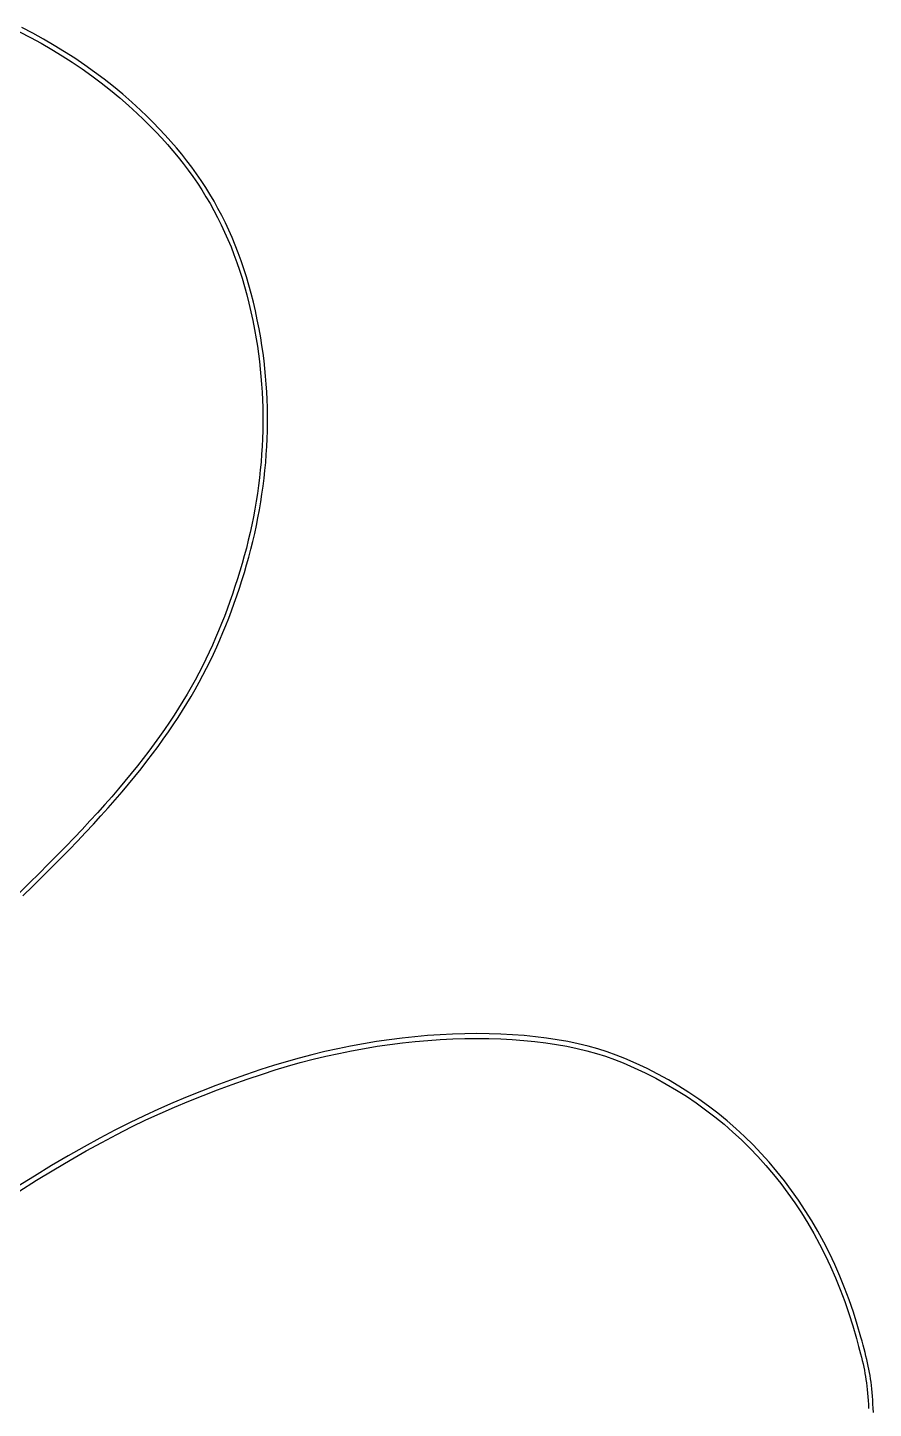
# Model space of a CAD drawing. Header units: metres. Extents: x 0 to 745, y 0 to 539.
# Drawn here: x 444.8 to 589.5, y 291.5 to 527.6 of the extents above; entities that cross this region are included whole.
import ezdxf

# ---------------------------------------------------------------- set-up
doc = ezdxf.new("R2010")
doc.units = ezdxf.units.M

msp = doc.modelspace()

# ---------------------------------------------------------------- linework, layer by layer
at = {"layer": '2', "color": 7}
for p, q in [((443.481426, 526.86519), (445.345084, 525.898701)), ((445.722864, 526.604295), (443.843399, 527.578985)), ((447.5693, 525.592894), (445.722864, 526.604295)), ((445.345084, 525.898701), (447.175739, 524.895943)), ((447.175739, 524.895943), (448.973028, 523.85707)), ((449.382331, 524.544929), (447.5693, 525.592894)), ((451.161581, 523.460546), (449.382331, 524.544929)), ((448.973028, 523.85707), (450.736591, 522.782239)), ((450.736591, 522.782239), (452.466064, 521.671605)), ((452.906674, 522.339895), (451.161581, 523.460546)), ((452.466064, 521.671605), (454.161087, 520.525326)), ((454.617235, 521.183121), (452.906674, 522.339895)), ((454.161087, 520.525326), (455.821296, 519.343556)), ((456.292888, 519.990374), (454.617235, 521.183121)), ((455.821296, 519.343556), (457.446331, 518.126452)), ((457.933256, 518.761799), (456.292888, 519.990374)), ((457.446331, 518.126452), (459.035828, 516.87417)), ((459.537965, 517.497546), (457.933256, 518.761799)), ((461.106639, 516.197761), (459.537965, 517.497546)), ((459.035828, 516.87417), (460.589427, 515.586865)), ((460.589427, 515.586865), (462.106765, 514.264694)), ((462.638901, 514.862592), (461.106639, 516.197761)), ((464.134376, 513.492187), (462.638901, 514.862592)), ((462.106765, 514.264694), (463.58748, 512.907813)), ((463.58748, 512.907813), (464.685377, 511.858068)), ((465.242317, 512.432648), (464.134376, 513.492187)), ((466.316389, 511.367969), (465.242317, 512.432648)), ((464.685377, 511.858068), (465.749343, 510.803933)), ((465.749343, 510.803933), (466.779837, 509.744535)), ((467.35703, 510.297318), (466.316389, 511.367969)), ((468.364679, 509.219867), (467.35703, 510.297318)), ((466.779837, 509.744535), (467.77732, 508.678997)), ((467.77732, 508.678997), (468.742253, 507.606445)), ((469.339775, 508.134785), (468.364679, 509.219867)), ((468.742253, 507.606445), (469.675097, 506.526004)), ((470.282756, 507.041244), (469.339775, 508.134785)), ((469.675097, 506.526004), (470.576311, 505.4368)), ((471.19406, 505.938413), (470.282756, 507.041244)), ((470.576311, 505.4368), (471.446356, 504.337957)), ((472.074127, 504.825463), (471.19406, 505.938413)), ((471.446356, 504.337957), (472.285693, 503.228601)), ((472.923396, 503.701565), (472.074127, 504.825463)), ((472.285693, 503.228601), (473.094783, 502.107856)), ((473.742304, 502.565888), (472.923396, 503.701565)), ((473.094783, 502.107856), (473.874085, 500.974849)), ((474.531291, 501.417603), (473.742304, 502.565888)), ((473.874085, 500.974849), (474.624061, 499.828704)), ((475.290795, 500.25588), (474.531291, 501.417603)), ((474.624061, 499.828704), (475.345171, 498.668545)), ((476.021256, 499.079891), (475.290795, 500.25588)), ((475.345171, 498.668545), (476.037875, 497.4935)), ((476.723111, 497.888804), (476.021256, 499.079891)), ((476.037875, 497.4935), (476.702634, 496.302691)), ((476.702634, 496.302691), (477.339908, 495.095246)), ((477.396799, 496.681791), (476.723111, 497.888804)), ((478.04276, 495.458022), (477.396799, 496.681791)), ((477.339908, 495.095246), (477.950159, 493.870288)), ((477.950159, 493.870288), (478.533846, 492.626943)), ((478.661431, 494.216667), (478.04276, 495.458022)), ((479.253252, 492.956897), (478.661431, 494.216667)), ((478.533846, 492.626943), (479.09143, 491.364337)), ((479.09143, 491.364337), (479.623372, 490.081594)), ((479.81866, 491.677881), (479.253252, 492.956897)), ((480.358096, 490.378791), (479.81866, 491.677881)), ((479.623372, 490.081594), (480.130132, 488.777839)), ((480.130132, 488.777839), (480.61217, 487.452197)), ((480.871997, 489.058797), (480.358096, 490.378791)), ((481.360802, 487.717069), (480.871997, 489.058797)), ((480.61217, 487.452197), (481.069948, 486.103795)), ((481.82495, 486.352777), (481.360802, 487.717069)), ((482.26488, 484.965093), (481.82495, 486.352777)), ((481.069948, 486.103795), (481.503925, 484.731756)), ((481.503925, 484.731756), (481.914562, 483.335207)), ((482.68103, 483.553185), (482.26488, 484.965093)), ((481.914562, 483.335207), (482.30232, 481.913271)), ((482.30232, 481.913271), (482.66766, 480.465075)), ((483.073839, 482.116225), (482.68103, 483.553185)), ((483.443745, 480.653383), (483.073839, 482.116225)), ((482.66766, 480.465075), (483.011041, 478.989743)), ((483.791188, 479.163829), (483.443745, 480.653383)), ((483.011041, 478.989743), (483.332924, 477.486401)), ((483.332924, 477.486401), (483.63377, 475.954174)), ((484.116605, 477.646734), (483.791188, 479.163829)), ((484.420436, 476.101268), (484.116605, 477.646734)), ((483.63377, 475.954174), (483.91404, 474.392187)), ((484.70312, 474.526602), (484.420436, 476.101268)), ((484.914484, 473.227534), (484.70312, 474.526602)), ((483.91404, 474.392187), (484.123256, 473.10627)), ((484.123256, 473.10627), (484.311434, 471.814645)), ((485.104588, 471.922831), (484.914484, 473.227534)), ((484.311434, 471.814645), (484.478596, 470.517635)), ((484.478596, 470.517635), (484.624768, 469.215561)), ((485.273458, 470.612811), (485.104588, 471.922831)), ((485.421121, 469.297798), (485.273458, 470.612811)), ((484.624768, 469.215561), (484.749973, 467.908746)), ((484.749973, 467.908746), (484.854235, 466.59751)), ((485.547603, 467.978112), (485.421121, 469.297798)), ((485.65293, 466.654075), (485.547603, 467.978112)), ((484.854235, 466.59751), (484.937579, 465.282178)), ((484.937579, 465.282178), (485.000028, 463.963069)), ((485.737129, 465.326006), (485.65293, 466.654075)), ((485.800225, 463.994229), (485.737129, 465.326006)), ((485.000028, 463.963069), (485.041608, 462.640506)), ((485.842245, 462.659063), (485.800225, 463.994229)), ((485.863215, 461.320829), (485.842245, 462.659063)), ((485.041608, 462.640506), (485.062341, 461.314811)), ((485.062341, 461.314811), (485.062252, 459.986307)), ((485.863162, 459.97985), (485.863215, 461.320829)), ((485.041365, 458.655314), (484.999704, 457.322155)), ((485.062252, 459.986307), (485.041365, 458.655314)), ((485.800088, 457.290938), (485.842111, 458.636446)), ((485.842111, 458.636446), (485.863162, 459.97985)), ((484.937294, 455.987152), (484.854158, 454.650626)), ((484.999704, 457.322155), (484.937294, 455.987152)), ((485.653234, 454.594896), (485.737121, 455.943648)), ((485.737121, 455.943648), (485.800088, 457.290938)), ((484.75032, 453.3129), (484.625805, 451.974295)), ((484.854158, 454.650626), (484.75032, 453.3129)), ((485.42281, 451.894293), (485.548456, 453.245004)), ((485.548456, 453.245004), (485.653234, 454.594896)), ((484.625805, 451.974295), (484.480637, 450.635134)), ((485.276325, 450.543083), (485.42281, 451.894293)), ((484.31484, 449.295739), (484.128437, 447.95643)), ((484.480637, 450.635134), (484.31484, 449.295739)), ((484.920939, 447.840456), (485.109026, 449.191697)), ((485.109026, 449.191697), (485.276325, 450.543083)), ((483.921454, 446.617531), (483.693914, 445.279363)), ((484.128437, 447.95643), (483.921454, 446.617531)), ((484.482507, 445.13969), (484.712091, 446.489679)), ((484.712091, 446.489679), (484.920939, 447.840456)), ((483.445841, 443.942248), (483.17726, 442.606508)), ((483.693914, 445.279363), (483.445841, 443.942248)), ((483.961239, 442.443355), (484.232214, 443.790808)), ((484.232214, 443.790808), (484.482507, 445.13969)), ((483.17726, 442.606508), (482.888194, 441.272465)), ((483.669607, 441.097651), (483.961239, 442.443355)), ((482.578668, 439.940441), (482.248706, 438.610758)), ((482.888194, 441.272465), (482.578668, 439.940441)), ((483.024478, 438.41278), (483.357345, 439.75402)), ((483.357345, 439.75402), (483.669607, 441.097651)), ((481.898331, 437.283738), (481.527569, 435.959702)), ((482.248706, 438.610758), (481.898331, 437.283738)), ((482.297038, 435.738762), (482.671034, 437.074254)), ((482.671034, 437.074254), (483.024478, 438.41278)), ((481.136442, 434.638973), (480.724976, 433.321872)), ((481.527569, 435.959702), (481.136442, 434.638973)), ((481.487496, 433.078168), (481.902517, 434.406627)), ((481.902517, 434.406627), (482.297038, 435.738762)), ((480.298313, 432.013508), (479.861987, 430.721508)), ((480.724976, 433.321872), (480.298313, 432.013508)), ((481.058245, 431.762092), (481.487496, 433.078168)), ((479.861987, 430.721508), (479.414888, 429.444619)), ((480.168586, 429.176562), (480.618972, 430.461964)), ((480.618972, 430.461964), (481.058245, 431.762092)), ((478.955909, 428.181589), (478.483941, 426.931165)), ((479.414888, 429.444619), (478.955909, 428.181589)), ((479.230117, 426.645058), (479.705997, 427.904667)), ((479.705997, 427.904667), (480.168586, 429.176562)), ((477.997877, 425.692093), (477.496608, 424.463122)), ((478.483941, 426.931165), (477.997877, 425.692093)), ((478.234122, 424.157817), (478.739855, 425.396515)), ((478.739855, 425.396515), (479.230117, 426.645058)), ((476.979026, 423.242998), (476.444023, 422.030469)), ((477.496608, 424.463122), (476.979026, 423.242998)), ((477.171882, 421.705073), (477.711828, 422.927743)), ((477.711828, 422.927743), (478.234122, 424.157817)), ((475.890491, 420.824281), (475.317321, 419.623183)), ((476.444023, 422.030469), (475.890491, 420.824281)), ((476.034681, 419.277065), (476.613197, 420.488588)), ((476.613197, 420.488588), (477.171882, 421.705073)), ((474.723405, 418.425921), (474.107635, 417.231242)), ((475.317321, 419.623183), (474.723405, 418.425921)), ((474.8138, 416.864029), (475.435245, 418.069286)), ((475.435245, 418.069286), (476.034681, 419.277065)), ((473.468903, 416.037894), (472.806101, 414.844623)), ((474.107635, 417.231242), (473.468903, 416.037894)), ((473.500521, 414.4562), (474.169255, 415.660073)), ((474.169255, 415.660073), (474.8138, 416.864029)), ((472.11812, 413.650178), (471.403852, 412.453306)), ((472.086128, 412.043815), (472.806509, 413.251187)), ((472.806101, 414.844623), (472.11812, 413.650178)), ((472.806509, 413.251187), (473.500521, 414.4562)), ((470.66219, 411.252752), (469.892025, 410.047266)), ((470.561901, 409.617111), (471.338288, 410.832863)), ((471.403852, 412.453306), (470.66219, 411.252752)), ((471.338288, 410.832863), (472.086128, 412.043815)), ((469.092248, 408.835593), (468.261751, 407.616482)), ((468.919124, 407.166324), (469.755877, 408.395338)), ((469.892025, 410.047266), (469.092248, 408.835593)), ((469.755877, 408.395338), (470.561901, 409.617111)), ((467.399427, 406.388679), (466.504168, 405.150932)), ((468.261751, 407.616482), (467.399427, 406.388679)), ((468.050555, 405.928848), (468.919124, 407.166324)), ((465.574864, 403.901988), (464.610408, 402.640594)), ((466.504168, 405.150932), (465.574864, 403.901988)), ((466.213607, 403.423629), (467.149079, 404.68169)), ((467.149079, 404.68169), (468.050555, 405.928848)), ((463.609691, 401.365497), (462.571606, 400.075444)), ((464.610408, 402.640594), (463.609691, 401.365497)), ((464.236314, 400.869919), (465.243049, 402.153446)), ((465.243049, 402.153446), (466.213607, 403.423629)), ((462.571606, 400.075444), (461.495044, 398.769184)), ((462.109959, 398.257953), (463.192314, 399.571828)), ((463.192314, 399.571828), (464.236314, 400.869919)), ((460.378897, 397.445462), (459.222057, 396.103026)), ((459.825824, 395.577967), (460.988159, 396.927072)), ((461.495044, 398.769184), (460.378897, 397.445462)), ((460.988159, 396.927072), (462.109959, 398.257953)), ((458.023416, 394.740624), (456.781861, 393.357067)), ((457.375196, 392.820134), (458.621864, 394.209416)), ((459.222057, 396.103026), (458.023416, 394.740624)), ((458.621864, 394.209416), (459.825824, 395.577967)), ((455.496289, 391.951182), (454.165604, 390.521736)), ((456.781861, 393.357067), (455.496289, 391.951182)), ((456.084729, 391.408824), (457.375196, 392.820134)), ((454.165604, 390.521736), (452.78871, 389.067498)), ((453.367991, 388.515157), (454.74936, 389.974245)), ((454.74936, 389.974245), (456.084729, 391.408824)), ((451.364512, 387.587237), (449.891912, 386.079721)), ((452.78871, 389.067498), (451.364512, 387.587237)), ((451.939518, 387.030318), (453.367991, 388.515157)), ((449.891912, 386.079721), (448.369816, 384.543718)), ((448.936861, 383.978429), (450.462842, 385.518489)), ((450.462842, 385.518489), (451.939518, 387.030318)), ((446.797126, 382.977996), (445.172747, 381.381324)), ((445.732581, 380.808652), (447.360474, 382.408897)), ((448.369816, 384.543718), (446.797126, 382.977996)), ((447.360474, 382.408897), (448.936861, 383.978429)), ((445.172747, 381.381324), (443.495583, 379.75247)), ((444.052081, 379.176454), (445.732581, 380.808652)), ((504.480898, 354.231011), (502.278059, 353.867647)), ((506.677853, 354.552081), (504.480898, 354.231011)), ((508.866383, 354.830755), (506.677853, 354.552081)), ((511.043948, 355.066936), (508.866383, 354.830755)), ((508.965329, 354.022373), (511.128594, 354.255677)), ((513.208005, 355.260523), (511.043948, 355.066936)), ((511.128594, 354.255677), (513.278055, 354.446824)), ((515.356014, 355.411418), (513.208005, 355.260523)), ((513.278055, 354.446824), (515.411113, 354.595754)), ((517.485435, 355.519521), (515.356014, 355.411418)), ((515.411113, 354.595754), (517.525169, 354.702408)), ((519.593727, 355.584732), (517.485435, 355.519521)), ((517.525169, 354.702408), (519.617624, 354.766727)), ((521.678347, 355.606953), (519.593727, 355.584732)), ((519.617624, 354.766727), (521.68588, 354.788651)), ((523.736756, 355.586085), (521.678347, 355.606953)), ((521.68588, 354.788651), (523.727339, 354.768122)), ((523.727339, 354.768122), (525.7394, 354.705079)), ((525.766413, 355.522027), (523.736756, 355.586085)), ((525.7394, 354.705079), (527.719467, 354.599463)), ((527.764776, 355.414681), (525.766413, 355.522027)), ((527.719467, 354.599463), (529.664939, 354.451216)), ((529.729304, 355.263947), (527.764776, 355.414681)), ((529.664939, 354.451216), (531.573219, 354.260278)), ((531.657458, 355.069727), (529.729304, 355.263947)), ((531.573219, 354.260278), (533.441708, 354.026589)), ((533.546695, 354.83192), (531.657458, 355.069727)), ((535.394474, 354.550428), (533.546695, 354.83192)), ((537.198256, 354.225151), (535.394474, 354.550428)), ((538.955498, 353.85599), (537.198256, 354.225151)), ((493.458683, 351.993219), (491.264539, 351.419867)), ((495.659649, 352.524773), (493.458683, 351.993219)), ((493.654234, 351.213829), (495.841368, 351.740572)), ((497.864894, 353.014428), (495.659649, 352.524773)), ((495.841368, 351.740572), (498.032888, 352.225573)), ((500.071878, 353.462086), (497.864894, 353.014428)), ((498.032888, 352.225573), (500.226196, 352.668773)), ((502.278059, 353.867647), (500.071878, 353.462086)), ((500.226196, 352.668773), (502.418692, 353.070112)), ((502.418692, 353.070112), (504.607779, 353.429532)), ((504.607779, 353.429532), (506.790858, 353.746972)), ((506.790858, 353.746972), (508.965329, 354.022373)), ((533.441708, 354.026589), (535.267807, 353.75009)), ((535.267807, 353.75009), (537.048916, 353.430721)), ((537.048916, 353.430721), (538.782439, 353.068425)), ((538.782439, 353.068425), (540.465776, 352.66314)), ((540.66366, 353.442845), (538.955498, 353.85599)), ((540.465776, 352.66314), (542.096327, 352.214808)), ((542.320201, 352.985618), (540.66366, 353.442845)), ((542.096327, 352.214808), (543.671496, 351.72337)), ((543.92258, 352.484209), (542.320201, 352.985618)), ((543.671496, 351.72337), (545.188682, 351.188766)), ((545.468256, 351.938519), (543.92258, 352.484209)), ((546.954688, 351.348448), (545.468256, 351.938519)), ((484.74844, 349.450008), (482.116026, 348.555771)), ((486.906876, 350.148162), (484.74844, 349.450008)), ((485.001536, 348.690624), (487.145138, 349.383741)), ((489.079756, 350.804814), (486.906876, 350.148162)), ((487.145138, 349.383741), (489.303521, 350.035354)), ((491.264539, 351.419867), (489.079756, 350.804814)), ((489.303521, 350.035354), (491.474086, 350.645403)), ((491.474086, 350.645403), (493.654234, 351.213829)), ((545.188682, 351.188766), (546.645288, 350.610936)), ((546.645288, 350.610936), (548.544153, 349.779428)), ((548.875028, 350.507433), (546.954688, 351.348448)), ((548.544153, 349.779428), (550.4059, 348.897806)), ((550.757976, 349.615487), (548.875028, 350.507433)), ((552.603139, 348.67308), (550.757976, 349.615487)), ((479.549059, 347.652368), (477.034055, 346.731369)), ((482.116026, 348.555771), (479.549059, 347.652368)), ((479.816824, 346.898368), (482.376252, 347.798893)), ((482.376252, 347.798893), (485.001536, 348.690624)), ((550.4059, 348.897806), (552.230152, 347.966508)), ((552.230152, 347.966508), (554.016535, 346.98597)), ((554.410123, 347.680682), (552.603139, 348.67308)), ((556.178537, 346.638763), (554.410123, 347.680682)), ((472.105997, 344.802876), (469.665973, 343.778526)), ((474.55753, 345.784348), (472.105997, 344.802876)), ((472.398408, 344.059446), (474.841429, 345.037102)), ((477.034055, 346.731369), (474.55753, 345.784348)), ((474.841429, 345.037102), (477.309725, 345.98059)), ((477.309725, 345.98059), (479.816824, 346.898368)), ((554.016535, 346.98597), (555.764673, 345.956629)), ((555.764673, 345.956629), (557.474191, 344.87892)), ((557.907988, 345.547793), (556.178537, 346.638763)), ((557.474191, 344.87892), (559.144712, 343.753281)), ((559.598083, 344.408241), (557.907988, 345.547793)), ((467.223972, 342.702869), (464.76651, 341.567478)), ((469.665973, 343.778526), (467.223972, 342.702869)), ((467.534086, 341.967802), (469.967136, 343.039165)), ((469.967136, 343.039165), (472.398408, 344.059446)), ((559.144712, 343.753281), (560.775863, 342.580148)), ((561.24843, 343.220578), (559.598083, 344.408241)), ((560.775863, 342.580148), (562.367267, 341.359958)), ((562.858636, 341.985272), (561.24843, 343.220578)), ((462.280103, 340.363926), (459.751264, 339.083783)), ((464.76651, 341.567478), (462.280103, 340.363926)), ((462.608542, 339.637996), (465.08573, 340.836898)), ((465.08573, 340.836898), (467.534086, 341.967802)), ((562.367267, 341.359958), (563.918549, 340.093146)), ((564.428308, 340.702796), (562.858636, 341.985272)), ((563.918549, 340.093146), (565.429334, 338.780151)), ((565.957054, 339.373617), (564.428308, 340.702796)), ((457.166509, 337.718623), (454.512354, 336.260017)), ((459.751264, 339.083783), (457.166509, 337.718623)), ((457.513563, 337.002369), (460.088995, 338.362639)), ((460.088995, 338.362639), (462.608542, 339.637996)), ((565.429334, 338.780151), (566.899246, 337.421407)), ((567.444481, 337.998206), (565.957054, 339.373617)), ((568.890197, 336.577033), (567.444481, 337.998206)), ((454.512354, 336.260017), (451.775314, 334.699538)), ((452.140932, 333.99326), (454.868717, 335.548729)), ((454.868717, 335.548729), (457.513563, 337.002369)), ((566.899246, 337.421407), (568.32791, 336.017352)), ((568.32791, 336.017352), (569.71495, 334.568422)), ((570.293808, 335.110568), (568.890197, 336.577033)), ((448.941903, 333.028758), (445.998637, 331.239249)), ((451.775314, 334.699538), (448.941903, 333.028758)), ((449.316681, 332.327506), (452.140932, 333.99326)), ((569.71495, 334.568422), (571.059991, 333.075054)), ((571.654923, 333.59928), (570.293808, 335.110568)), ((571.059991, 333.075054), (572.362658, 331.537684)), ((572.973148, 332.04364), (571.654923, 333.59928)), ((445.998637, 331.239249), (442.932032, 329.322583)), ((443.324671, 328.631311), (446.382436, 330.543009)), ((446.382436, 330.543009), (449.316681, 332.327506)), ((572.362658, 331.537684), (573.622576, 329.956749)), ((574.248091, 330.444118), (572.973148, 332.04364)), ((573.622576, 329.956749), (574.839368, 328.332685)), ((575.47936, 328.801182), (574.248091, 330.444118)), ((574.839368, 328.332685), (576.012659, 326.665929)), ((576.666561, 327.115304), (575.47936, 328.801182)), ((576.012659, 326.665929), (577.142075, 324.956917)), ((577.809303, 325.386952), (576.666561, 327.115304)), ((577.142075, 324.956917), (578.227239, 323.206086)), ((578.907192, 323.616598), (577.809303, 325.386952)), ((579.959835, 321.80471), (578.907192, 323.616598)), ((578.227239, 323.206086), (579.267777, 321.413872)), ((579.267777, 321.413872), (580.263312, 319.580712)), ((580.966842, 319.951759), (579.959835, 321.80471)), ((580.263312, 319.580712), (581.21347, 317.707042)), ((581.927817, 318.058215), (580.966842, 319.951759)), ((581.21347, 317.707042), (582.117875, 315.793299)), ((582.84237, 316.124547), (581.927817, 318.058215)), ((582.117875, 315.793299), (582.976152, 313.83992)), ((583.710107, 314.151225), (582.84237, 316.124547)), ((584.530636, 312.138719), (583.710107, 314.151225)), ((582.976152, 313.83992), (583.787925, 311.84734)), ((583.787925, 311.84734), (584.552819, 309.815997)), ((585.303564, 310.0875), (584.530636, 312.138719)), ((584.552819, 309.815997), (585.270458, 307.746327)), ((586.028498, 307.998036), (585.303564, 310.0875)), ((585.270458, 307.746327), (585.940468, 305.638767)), ((586.705046, 305.870798), (586.028498, 307.998036)), ((585.940468, 305.638767), (586.562472, 303.493752)), ((587.332816, 303.706256), (586.705046, 305.870798)), ((586.562472, 303.493752), (586.75481, 302.794066)), ((586.75481, 302.794066), (586.935651, 302.127069)), ((587.525731, 303.004177), (587.332816, 303.706256)), ((587.707259, 302.333812), (587.525731, 303.004177)), ((587.877748, 301.691535), (587.707259, 302.333812)), ((586.935651, 302.127069), (587.105352, 301.489068)), ((587.105352, 301.489068), (587.26427, 300.876368)), ((587.26427, 300.876368), (587.412759, 300.285276)), ((587.412759, 300.285276), (587.551176, 299.712097)), ((588.037546, 301.073725), (587.877748, 301.691535)), ((588.186998, 300.476756), (588.037546, 301.073725)), ((588.326454, 299.897005), (588.186998, 300.476756)), ((588.45626, 299.330849), (588.326454, 299.897005)), ((587.551176, 299.712097), (587.679878, 299.153138)), ((587.679878, 299.153138), (587.799219, 298.604705)), ((587.799219, 298.604705), (587.909557, 298.063103)), ((587.909557, 298.063103), (588.011247, 297.524641)), ((588.011247, 297.524641), (588.104645, 296.985622)), ((588.576763, 298.774665), (588.45626, 299.330849)), ((588.688311, 298.224827), (588.576763, 298.774665)), ((588.791251, 297.677713), (588.688311, 298.224827)), ((588.885931, 297.1297), (588.791251, 297.677713)), ((588.104645, 296.985622), (588.190108, 296.442354)), ((588.190108, 296.442354), (588.267991, 295.891142)), ((588.267991, 295.891142), (588.33865, 295.328293)), ((588.33865, 295.328293), (588.402442, 294.750114)), ((588.972697, 296.577162), (588.885931, 297.1297)), ((589.051897, 296.016478), (588.972697, 296.577162)), ((589.123879, 295.444022), (589.051897, 296.016478)), ((589.18899, 294.856172), (589.123879, 295.444022)), ((588.402442, 294.750114), (588.459723, 294.152909)), ((588.459723, 294.152909), (588.510847, 293.532985)), ((588.510847, 293.532985), (588.556173, 292.886648)), ((588.556173, 292.886648), (588.596055, 292.210205)), ((589.247577, 294.249304), (589.18899, 294.856172)), ((589.299987, 293.619794), (589.247577, 294.249304)), ((589.346567, 292.964018), (589.299987, 293.619794)), ((589.387666, 292.278353), (589.346567, 292.964018)), ((588.596055, 292.210205), (588.63085, 291.499961)), ((589.423631, 291.559176), (589.387666, 292.278353)), ((589.454807, 290.802861), (589.423631, 291.559176))]:
    msp.add_line(p, q, dxfattribs=at)

doc.saveas('drawing.dxf')
